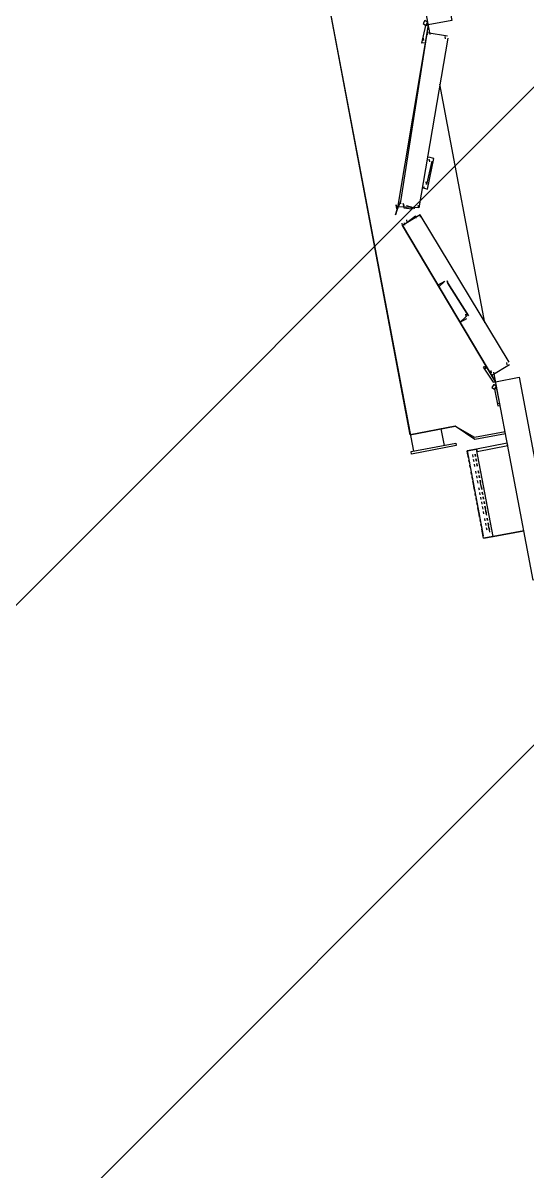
# Model space of a CAD drawing. Extents: x 407440 to 411585, y 6041728 to 6045069.
# Drawn here: x 410318.28 to 410330.32, y 6044200.46 to 6044227.86 of the extents above; entities that cross this region are included whole.
import ezdxf

# ---------------------------------------------------------------- set-up
doc = ezdxf.new("R2010")
doc.units = 0
doc.header["$LTSCALE"] = 5
doc.linetypes.add('foc-TIELINE', pattern=[1.875, 1.25, -0.625])
doc.layers.add('P-PROPOSED-EXISTING-H', color=59, linetype='Continuous')
doc.layers.add('T-TIE', color=201, linetype='foc-TIELINE')

# ---------------------------------------------------------------- blocks, each defined once
blk = doc.blocks.new('P-RIG-877')
at = {"layer": 'T-TIE', "linetype": 'ByBlock', "lineweight": 25}
for points in [[(6.8884, -20.7457), (6.8884, -19.3106), (3.2261, -19.3106), (3.2261, -33.0186), (4.2364, -33.0186)], [(5.8437, -32.9382), (5.0745, -33.2252), (5.1089, -33.3171), (5.9241, -33.0186), (5.9241, -32.9038), (6.7736, -32.9038), (6.7736, -27.3012), (5.4878, -27.3012), (5.4878, -27.1864), (6.7736, -27.1864), (6.7736, -20.0798)], [(6.8999, -20.9868), (6.8884, -20.9868), (6.8884, -33.0186), (5.8781, -33.0186)], [(3.2261, -24.3851), (3.3409, -24.3851), (3.3409, -27.1864), (4.6267, -27.1864), (4.6267, -27.3012), (3.3409, -27.3012), (3.3409, -32.9038), (4.1905, -32.9038), (4.1905, -33.0186), (5.0286, -33.3286), (5.0171, -33.3286), (5.0286, -33.3286)], [(4.2364, -33.0301), (4.2249, -33.0301), (4.2594, -32.9382)], [(4.2708, -32.9497), (4.2594, -32.9497)], [(4.2708, -32.9382), (5.04, -33.2252), (5.0171, -33.3171)], [(5.8552, -32.9497), (5.8437, -32.9497)], [(5.8896, -33.0301), (5.8552, -32.9382)], [(4.2708, -33.053), (4.2708, -33.0645), (4.1905, -33.0301), (4.1905, -33.0186), (4.9941, -33.3056), (5.0286, -33.3286), (5.0515, -33.34), (5.0286, -33.3286), (5.0171, -33.3286), (5.0056, -33.3286), (5.0171, -33.3286)], [(4.4775, -33.0186), (5.637, -33.0186)], [(5.8552, -33.053), (5.8437, -33.053), (5.8437, -33.0645), (5.9241, -33.0301), (5.9241, -33.0186), (5.1089, -33.3171), (5.0974, -33.3171)], [(5.8781, -33.0301), (5.8667, -33.0301)], [(6.0274, -33.0301), (6.0274, -33.0186)], [(6.1766, -33.0186), (6.1766, -33.1678), (6.0963, -33.2482), (6.1652, -33.1678), (6.1652, -33.0186)], [(6.6473, -33.1678), (6.6473, -33.0186), (6.6473, -33.1678)], [(4.2594, -33.053), (4.2479, -33.053)], [(5.4189, -33.1563), (5.5911, -33.0875), (5.4189, -33.1563)], [(5.6026, -33.0989), (5.6141, -33.1334), (5.5911, -33.0989), (5.5796, -33.0989), (5.5911, -33.0989)], [(4.9482, -33.1793), (4.9482, -33.1908), (4.9597, -33.1678), (4.8219, -33.1104), (4.8104, -33.1334)], [(4.8219, -33.1449), (4.8219, -33.1334), (4.8334, -33.1334)], [(4.8334, -33.1219), (4.9367, -33.1678), (4.9252, -33.1678)], [(5.4189, -33.2023), (5.4074, -33.1678), (5.4304, -33.2023)], [(6.257, -33.2138), (6.2455, -33.2138), (6.257, -33.2138), (6.2455, -33.2138), (6.257, -33.2138), (6.234, -33.2138), (6.2226, -33.2138), (6.2226, -33.1678), (6.2226, -33.2138), (6.6359, -33.2138)], [(6.6473, -33.1678), (6.2226, -33.1678)], [(6.257, -33.1908), (6.2455, -33.1908)], [(6.28, -33.1908), (6.2685, -33.1908)], [(6.3029, -33.1908), (6.2914, -33.1908)], [(6.3374, -33.1908), (6.3259, -33.1908)], [(6.3603, -33.1908), (6.3488, -33.1908)], [(6.4062, -33.1793), (6.3948, -33.1793), (6.3833, -33.1793), (6.3718, -33.1793), (6.3833, -33.1793), (6.3718, -33.1793), (6.3833, -33.1793)], [(6.3833, -33.1908), (6.3718, -33.1908)], [(6.4177, -33.1908), (6.4062, -33.1908)], [(6.4407, -33.1908), (6.4292, -33.1908)], [(6.4637, -33.1908), (6.4522, -33.1908)], [(6.4866, -33.1908), (6.4751, -33.1908)], [(6.544, -33.1793), (6.5325, -33.1793), (6.5211, -33.1793), (6.5325, -33.1793), (6.5211, -33.1793), (6.5096, -33.1793), (6.4981, -33.1793), (6.5096, -33.1793), (6.4981, -33.1793), (6.5096, -33.1793)], [(6.5096, -33.1908), (6.4981, -33.1908)], [(6.5325, -33.1793), (6.5211, -33.1793)], [(6.5325, -33.1908), (6.5211, -33.1908)], [(6.567, -33.1793), (6.5555, -33.1793)], [(6.567, -33.1908), (6.5555, -33.1908)], [(6.6014, -33.1793), (6.5899, -33.1793), (6.5785, -33.1793)], [(6.5899, -33.1908), (6.5785, -33.1908)], [(6.6473, -33.2138), (6.6473, -33.1678), (6.6473, -33.2138), (6.6129, -33.2138), (6.6359, -33.2138), (6.6244, -33.2138), (6.6129, -33.2138), (6.6014, -33.2138), (6.6129, -33.2138), (6.6014, -33.2138), (6.6129, -33.2138)], [(6.6244, -33.1793), (6.6129, -33.1793), (6.6014, -33.1793), (6.6129, -33.1793), (6.6014, -33.1793), (6.6129, -33.1793)], [(6.6129, -33.1908), (6.6014, -33.1908)], [(6.0963, -33.4663), (4.0183, -33.4663), (4.0183, -33.2482), (4.0183, -33.4663)], [(5.04, -33.2597), (5.0286, -33.2941), (5.0171, -33.2941), (5.0056, -33.2941), (5.0171, -33.2941)], [(5.0171, -33.2826), (5.0286, -33.2597)], [(5.04, -33.2252), (5.0286, -33.2252)], [(5.0286, -33.2482), (5.04, -33.2482)], [(5.086, -33.2252), (5.0745, -33.2252)], [(5.086, -33.2941), (5.0974, -33.2941), (5.0745, -33.2482), (5.086, -33.2482)], [(6.0963, -33.4663), (6.0963, -33.2482), (6.0963, -33.4663)], [(6.4062, -33.2138), (6.4177, -33.2138), (6.4062, -33.2138), (6.4177, -33.2138), (6.4062, -33.2138), (6.3948, -33.2138), (6.3833, -33.2138), (6.3718, -33.2138), (6.3833, -33.2138), (6.3718, -33.2138), (6.3833, -33.2138)], [(6.544, -33.2138), (6.5325, -33.2138), (6.5211, -33.2138), (6.5096, -33.2138)], [(6.5325, -33.2138), (6.5211, -33.2138)], [(6.567, -33.2138), (6.5555, -33.2138)], [(6.5785, -33.2138), (6.5899, -33.2138), (6.5785, -33.2138), (6.5899, -33.2138), (6.6014, -33.2138)], [(5.0056, -33.3056), (4.9941, -33.3056)], [(5.1089, -33.3056), (5.0974, -33.3056)], [(6.0963, -33.3171), (6.1766, -33.3171)], [(3.9379, -33.4663), (6.1766, -33.4663)]]:
    blk.add_lwpolyline(points, dxfattribs=at)
for points in [[(4.179, -33.0186), (4.1675, -33.0301), (4.179, -33.0415), (4.1905, -33.0301)], [(5.947, -33.0415), (5.9585, -33.0301), (5.947, -33.0186), (5.9355, -33.0301)], [(5.9585, -33.0301), (6.0389, -33.0301), (6.0389, -33.0186), (5.9585, -33.0186)], [(6.234, -33.0186), (6.2226, -33.0186), (6.2226, -33.1678), (6.234, -33.1678)], [(5.4074, -33.1563), (5.4189, -33.1563)], [(6.2455, -33.1793), (6.257, -33.1793)], [(6.257, -33.1793), (6.2455, -33.1793)], [(6.2685, -33.1793), (6.28, -33.1793)], [(6.2685, -33.1793), (6.28, -33.1793)], [(6.2914, -33.1793), (6.3029, -33.1793)], [(6.2914, -33.1793), (6.3029, -33.1793)], [(6.3259, -33.1793), (6.3374, -33.1793)], [(6.3259, -33.1793), (6.3374, -33.1793)], [(6.3488, -33.1793), (6.3603, -33.1793)], [(6.3488, -33.1793), (6.3603, -33.1793)], [(6.4062, -33.1793), (6.4177, -33.1793)], [(6.4062, -33.1793), (6.4177, -33.1793)], [(6.4292, -33.1793), (6.4407, -33.1793)], [(6.4292, -33.1793), (6.4407, -33.1793)], [(6.4522, -33.1793), (6.4637, -33.1793)], [(6.4522, -33.1793), (6.4637, -33.1793)], [(6.4751, -33.1793), (6.4866, -33.1793)], [(6.4751, -33.1793), (6.4866, -33.1793)], [(6.5555, -33.1793), (6.567, -33.1793)], [(6.5555, -33.1793), (6.567, -33.1793)], [(6.5785, -33.1793), (6.5899, -33.1793)], [(5.0286, -33.2597), (5.04, -33.2597)], [(6.1881, -33.2597), (6.1881, -33.4778), (6.1766, -33.4778), (6.1766, -33.2597)], [(6.2685, -33.2138), (6.28, -33.2138)], [(6.2685, -33.2138), (6.28, -33.2138)], [(6.2914, -33.2138), (6.3029, -33.2138)], [(6.2914, -33.2138), (6.3029, -33.2138)], [(6.3259, -33.2138), (6.3374, -33.2138)], [(6.3259, -33.2138), (6.3374, -33.2138)], [(6.3488, -33.2138), (6.3603, -33.2138)], [(6.3488, -33.2138), (6.3603, -33.2138)], [(6.4292, -33.2138), (6.4407, -33.2138)], [(6.4292, -33.2138), (6.4407, -33.2138)], [(6.4522, -33.2138), (6.4637, -33.2138)], [(6.4522, -33.2138), (6.4637, -33.2138)], [(6.4751, -33.2138), (6.4866, -33.2138)], [(6.4751, -33.2138), (6.4866, -33.2138)], [(6.4981, -33.2138), (6.5096, -33.2138)], [(6.4981, -33.2138), (6.5096, -33.2138)], [(6.5211, -33.2138), (6.5325, -33.2138)], [(6.5555, -33.2138), (6.567, -33.2138)], [(6.5555, -33.2138), (6.567, -33.2138)]]:
    blk.add_lwpolyline(points, close=True, dxfattribs=at)

msp = doc.modelspace()

# ---------------------------------------------------------------- hatches: boundary and pattern name
at = {"layer": 'P-PROPOSED-EXISTING-H'}
h = msp.add_hatch(dxfattribs=at)
h.set_pattern_fill('ANSI31', color=256, scale=3.498392, style=0)
h.set_pattern_definition([(45, (-102.852, 2739.382), (-7.854113246, 7.854113246), [])])
edge = h.paths.add_edge_path()
edge.add_line((410849.565, 6043843.767), (410381.581, 6043755.258))
edge.add_line((410381.581, 6043755.258), (409934.712, 6043670.743))
edge.add_line((409934.712, 6043670.743), (409814.106, 6044308.44))
edge.add_line((409814.106, 6044308.44), (410263.945, 6044377.375))
edge.add_line((410263.945, 6044377.375), (410794.85, 6044458.734))
edge.add_line((410794.85, 6044458.734), (411169.273, 6044565.411))
edge.add_line((411169.273, 6044565.411), (411290.002, 6043927.065))
edge.add_line((411290.002, 6043927.065), (411039.067, 6043879.607))
edge.add_arc((410922.403, 6043977.554), 152.33, 241.43508, 319.98432, ccw=False)

# ---------------------------------------------------------------- block references
at = {"layer": 'T-TIE', "linetype": 'ByBlock', "xscale": 4.999999999955019, "yscale": 4.999999999955019, "zscale": 4.999999999955019, "rotation": 280.7096999997605}
msp.add_blockref('P-RIG-877', (410486.28, 6044279.077), dxfattribs=at)

doc.saveas('drawing.dxf')
